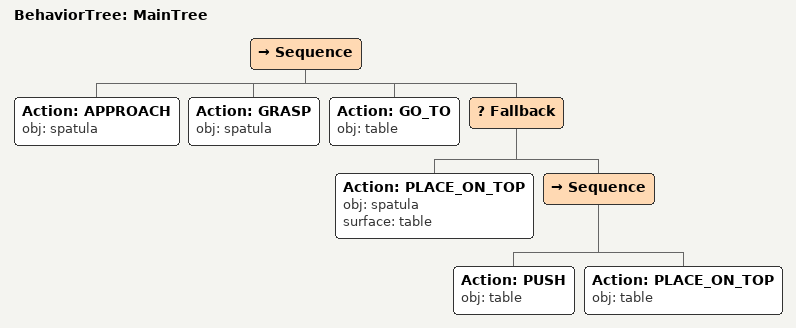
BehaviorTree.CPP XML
<root main_tree_to_execute="MainTree">
  <BehaviorTree ID="MainTree">
    <Sequence>
      <!-- Approach spatula -->
      <Action ID="APPROACH" obj="spatula" />
      <!-- Grasp spatula -->
      <Action ID="GRASP" obj="spatula" />
      <!-- Go to table -->
      <Action ID="GO_TO" obj="table" />
      <!-- Fallback: if PLACE_ON_TOP table fails, try PUSH to reposition -->
      <Fallback>
        <!-- Place on table -->
        <Action ID="PLACE_ON_TOP" obj="spatula" surface="table" />
        <Sequence>
          <!-- Push table forward toward front edge of table -->
          <Action ID="PUSH" obj="table" />
          <!-- Place on table -->
          <Action ID="PLACE_ON_TOP" obj="table" />
        </Sequence>
      </Fallback>
    </Sequence>
  </BehaviorTree>
</root>
